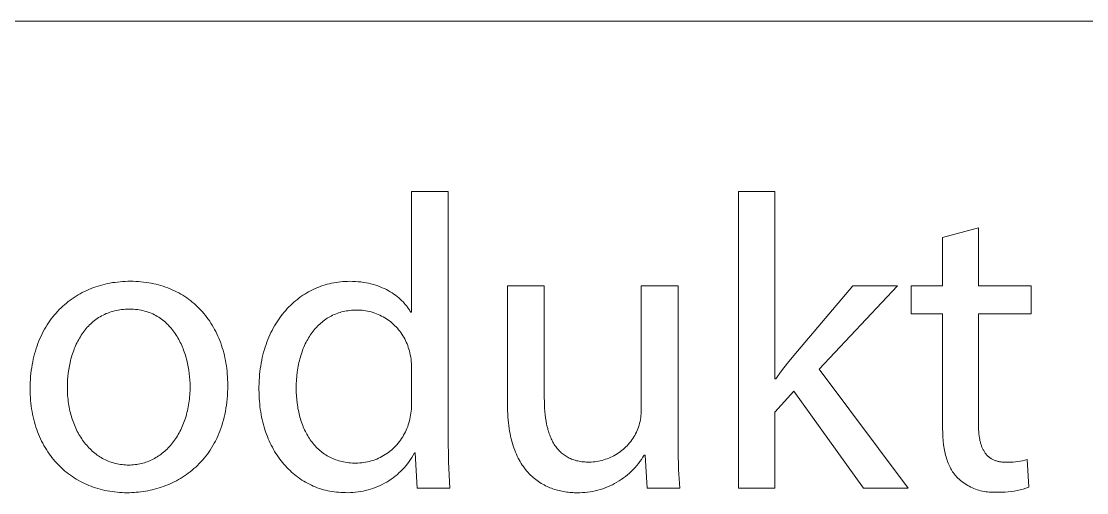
# Model space of a CAD drawing. Header units: millimetres. Extents: x -2163 to 4354, y -841 to 3711.
# Drawn here: x 2330.6 to 2497, y -732.8 to -659.2 of the extents above; entities that cross this region are included whole.
import ezdxf

# ---------------------------------------------------------------- set-up
doc = ezdxf.new("R2010")
doc.units = ezdxf.units.MM
doc.header["$MEASUREMENT"] = 0
doc.layers.add('Domyślny', color=7, linetype='Continuous', true_color=0x000000)

msp = doc.modelspace()

# ---------------------------------------------------------------- linework, layer by layer
at = {"layer": 'Domyślny', "color": 18, "lineweight": 15, "true_color": 0x000000}
for p, q in [((1891.21, -659.19), (4347.68, -659.19)), ((2391.58, -704.65), (2391.58, -685.79)), ((2391.58, -685.79), (2397.31, -685.79)), ((2397.31, -685.79), (2397.31, -723.94)), ((2442.62, -732.1), (2442.62, -685.78)), ((2442.62, -685.78), (2448.31, -685.78)), ((2448.31, -685.78), (2448.31, -715.03)), ((2474.48, -692.96), (2480.08, -691.46)), ((2480.08, -691.46), (2480.08, -700.53)), ((2474.48, -700.53), (2474.48, -692.96)), ((2343.36, -700.35), (2343.73, -700.25)), ((2343.73, -700.25), (2344.11, -700.17)), ((2344.11, -700.17), (2344.49, -700.09)), ((2344.49, -700.09), (2344.88, -700.02)), ((2344.88, -700.02), (2345.27, -699.97)), ((2345.27, -699.97), (2345.66, -699.92)), ((2345.66, -699.92), (2346.06, -699.88)), ((2346.06, -699.88), (2346.45, -699.85)), ((2346.45, -699.85), (2346.86, -699.82)), ((2346.86, -699.82), (2347.26, -699.81)), ((2347.26, -699.81), (2347.67, -699.8)), ((2347.67, -699.8), (2348.09, -699.81)), ((2348.09, -699.81), (2348.51, -699.82)), ((2348.51, -699.82), (2348.92, -699.85)), ((2348.92, -699.85), (2349.33, -699.88)), ((2349.33, -699.88), (2349.74, -699.92)), ((2349.74, -699.92), (2350.14, -699.98)), ((2350.14, -699.98), (2350.54, -700.04)), ((2350.54, -700.04), (2350.93, -700.11)), ((2350.93, -700.11), (2351.31, -700.19)), ((2351.31, -700.19), (2351.69, -700.27)), ((2351.69, -700.27), (2352.07, -700.37)), ((2378.07, -700.37), (2378.41, -700.28)), ((2378.41, -700.28), (2378.75, -700.19)), ((2378.75, -700.19), (2379.09, -700.11)), ((2379.09, -700.11), (2379.44, -700.04)), ((2379.44, -700.04), (2379.79, -699.98)), ((2379.79, -699.98), (2380.14, -699.93)), ((2380.14, -699.93), (2380.49, -699.89)), ((2380.49, -699.89), (2380.84, -699.85)), ((2380.84, -699.85), (2381.2, -699.83)), ((2381.2, -699.83), (2381.56, -699.82)), ((2381.56, -699.82), (2381.92, -699.81)), ((2381.92, -699.81), (2382.37, -699.82)), ((2382.37, -699.82), (2382.81, -699.84)), ((2382.81, -699.84), (2383.24, -699.87)), ((2383.24, -699.87), (2383.66, -699.91)), ((2383.66, -699.91), (2384.07, -699.97)), ((2384.07, -699.97), (2384.47, -700.04)), ((2384.47, -700.04), (2384.86, -700.12)), ((2384.86, -700.12), (2385.24, -700.21)), ((2385.24, -700.21), (2385.61, -700.31)), ((2385.61, -700.31), (2385.98, -700.42)), ((2339.2, -702.12), (2339.52, -701.93)), ((2339.52, -701.93), (2339.84, -701.74)), ((2339.84, -701.74), (2340.17, -701.57)), ((2340.17, -701.57), (2340.51, -701.4)), ((2340.51, -701.4), (2340.85, -701.24)), ((2340.85, -701.24), (2341.19, -701.08)), ((2341.19, -701.08), (2341.54, -700.94)), ((2341.54, -700.94), (2341.9, -700.8)), ((2341.9, -700.8), (2342.26, -700.68)), ((2342.26, -700.68), (2342.62, -700.56)), ((2342.62, -700.56), (2342.99, -700.45)), ((2342.99, -700.45), (2343.36, -700.35)), ((2352.07, -700.37), (2352.44, -700.48)), ((2352.44, -700.48), (2352.81, -700.59)), ((2352.81, -700.59), (2353.17, -700.71)), ((2353.17, -700.71), (2353.52, -700.85)), ((2353.52, -700.85), (2353.87, -700.99)), ((2353.87, -700.99), (2354.22, -701.13)), ((2354.22, -701.13), (2354.56, -701.29)), ((2354.56, -701.29), (2354.89, -701.46)), ((2354.89, -701.46), (2355.22, -701.63)), ((2355.22, -701.63), (2355.54, -701.81)), ((2355.54, -701.81), (2355.85, -702)), ((2355.85, -702), (2356.16, -702.2)), ((2374.6, -702), (2374.9, -701.81)), ((2374.9, -701.81), (2375.2, -701.63)), ((2375.2, -701.63), (2375.5, -701.46)), ((2375.5, -701.46), (2375.81, -701.29)), ((2375.81, -701.29), (2376.12, -701.13)), ((2376.12, -701.13), (2376.44, -700.99)), ((2376.44, -700.99), (2376.76, -700.85)), ((2376.76, -700.85), (2377.08, -700.71)), ((2377.08, -700.71), (2377.41, -700.59)), ((2377.41, -700.59), (2377.74, -700.48)), ((2377.74, -700.48), (2378.07, -700.37)), ((2385.98, -700.42), (2386.33, -700.54)), ((2386.33, -700.54), (2386.68, -700.67)), ((2386.68, -700.67), (2387.01, -700.81)), ((2387.01, -700.81), (2387.34, -700.95)), ((2387.34, -700.95), (2387.65, -701.11)), ((2387.65, -701.11), (2387.95, -701.27)), ((2387.95, -701.27), (2388.25, -701.44)), ((2388.25, -701.44), (2388.54, -701.62)), ((2388.54, -701.62), (2388.81, -701.8)), ((2388.81, -701.8), (2389.08, -701.99)), ((2389.08, -701.99), (2389.33, -702.19)), ((2406.55, -719.01), (2406.55, -700.52)), ((2406.55, -700.52), (2412.3, -700.52)), ((2412.3, -700.52), (2412.3, -718.01)), ((2427.43, -719.9), (2427.43, -700.52)), ((2427.43, -700.52), (2433.18, -700.52)), ((2433.18, -700.52), (2433.18, -723.5)), ((2451.26, -711.42), (2460.5, -700.53)), ((2467.43, -700.53), (2455.23, -713.51)), ((2460.5, -700.53), (2467.43, -700.53)), ((2469.57, -704.9), (2469.57, -700.53)), ((2469.57, -700.53), (2474.48, -700.53)), ((2480.08, -700.53), (2488.3, -700.53)), ((2488.3, -700.53), (2488.3, -704.9)), ((2337.12, -703.71), (2337.4, -703.46)), ((2337.4, -703.46), (2337.68, -703.22)), ((2337.68, -703.22), (2337.97, -702.98)), ((2337.97, -702.98), (2338.27, -702.76)), ((2338.27, -702.76), (2338.58, -702.54)), ((2338.58, -702.54), (2338.89, -702.33)), ((2338.89, -702.33), (2339.2, -702.12)), ((2356.16, -702.2), (2356.47, -702.4)), ((2356.47, -702.4), (2356.77, -702.61)), ((2356.77, -702.61), (2357.06, -702.83)), ((2357.06, -702.83), (2357.34, -703.06)), ((2357.34, -703.06), (2357.62, -703.3)), ((2357.62, -703.3), (2357.9, -703.54)), ((2357.9, -703.54), (2358.16, -703.79)), ((2372.41, -703.82), (2372.67, -703.57)), ((2372.67, -703.57), (2372.93, -703.32)), ((2372.93, -703.32), (2373.2, -703.08)), ((2373.2, -703.08), (2373.47, -702.85)), ((2373.47, -702.85), (2373.75, -702.63)), ((2373.75, -702.63), (2374.03, -702.41)), ((2374.03, -702.41), (2374.31, -702.2)), ((2374.31, -702.2), (2374.6, -702)), ((2389.33, -702.19), (2389.57, -702.39)), ((2389.57, -702.39), (2389.81, -702.6)), ((2389.81, -702.6), (2390.03, -702.81)), ((2390.03, -702.81), (2390.25, -703.03)), ((2390.25, -703.03), (2390.45, -703.25)), ((2390.45, -703.25), (2390.55, -703.36)), ((2390.55, -703.36), (2390.64, -703.48)), ((2390.64, -703.48), (2390.74, -703.59)), ((2390.74, -703.59), (2390.83, -703.71)), ((2335.57, -705.37), (2335.81, -705.07)), ((2335.81, -705.07), (2336.06, -704.79)), ((2336.06, -704.79), (2336.31, -704.5)), ((2336.31, -704.5), (2336.57, -704.23)), ((2336.57, -704.23), (2336.84, -703.97)), ((2336.84, -703.97), (2337.12, -703.71)), ((2343.17, -705.21), (2342.94, -705.35)), ((2343.4, -705.09), (2343.17, -705.21)), ((2343.64, -704.97), (2343.4, -705.09)), ((2343.88, -704.86), (2343.64, -704.97)), ((2344.13, -704.76), (2343.88, -704.86)), ((2344.38, -704.67), (2344.13, -704.76)), ((2344.64, -704.58), (2344.38, -704.67)), ((2344.91, -704.5), (2344.64, -704.58)), ((2345.18, -704.42), (2344.91, -704.5)), ((2345.45, -704.36), (2345.18, -704.42)), ((2345.74, -704.3), (2345.45, -704.36)), ((2346.02, -704.26), (2345.74, -704.3)), ((2346.31, -704.22), (2346.02, -704.26)), ((2346.61, -704.19), (2346.31, -704.22)), ((2346.92, -704.16), (2346.61, -704.19)), ((2347.22, -704.15), (2346.92, -704.16)), ((2347.54, -704.14), (2347.22, -704.15)), ((2347.85, -704.15), (2347.54, -704.14)), ((2348.16, -704.16), (2347.85, -704.15)), ((2348.47, -704.19), (2348.16, -704.16)), ((2348.76, -704.22), (2348.47, -704.19)), ((2349.06, -704.26), (2348.76, -704.22)), ((2349.34, -704.32), (2349.06, -704.26)), ((2349.62, -704.38), (2349.34, -704.32)), ((2349.9, -704.45), (2349.62, -704.38)), ((2350.16, -704.52), (2349.9, -704.45)), ((2350.43, -704.61), (2350.16, -704.52)), ((2350.68, -704.7), (2350.43, -704.61)), ((2350.93, -704.8), (2350.68, -704.7)), ((2351.18, -704.91), (2350.93, -704.8)), ((2351.42, -705.03), (2351.18, -704.91)), ((2351.65, -705.15), (2351.42, -705.03)), ((2351.88, -705.29), (2351.65, -705.15)), ((2352.11, -705.42), (2351.88, -705.29)), ((2358.16, -703.79), (2358.42, -704.05)), ((2358.42, -704.05), (2358.68, -704.31)), ((2358.68, -704.31), (2358.92, -704.58)), ((2358.92, -704.58), (2359.16, -704.86)), ((2359.16, -704.86), (2359.4, -705.14)), ((2359.4, -705.14), (2359.62, -705.44)), ((2370.99, -705.51), (2371.22, -705.21)), ((2371.22, -705.21), (2371.44, -704.92)), ((2371.44, -704.92), (2371.68, -704.63)), ((2371.68, -704.63), (2371.92, -704.35)), ((2371.92, -704.35), (2372.16, -704.08)), ((2372.16, -704.08), (2372.41, -703.82)), ((2379.03, -705.23), (2378.82, -705.34)), ((2379.25, -705.12), (2379.03, -705.23)), ((2379.48, -705.02), (2379.25, -705.12)), ((2379.7, -704.92), (2379.48, -705.02)), ((2379.94, -704.83), (2379.7, -704.92)), ((2380.17, -704.75), (2379.94, -704.83)), ((2380.41, -704.67), (2380.17, -704.75)), ((2380.65, -704.6), (2380.41, -704.67)), ((2380.9, -704.54), (2380.65, -704.6)), ((2381.15, -704.49), (2380.9, -704.54)), ((2381.41, -704.44), (2381.15, -704.49)), ((2381.66, -704.4), (2381.41, -704.44)), ((2381.93, -704.36), (2381.66, -704.4)), ((2382.19, -704.34), (2381.93, -704.36)), ((2382.46, -704.32), (2382.19, -704.34)), ((2382.73, -704.31), (2382.46, -704.32)), ((2383.01, -704.3), (2382.73, -704.31)), ((2383.3, -704.31), (2383.01, -704.3)), ((2383.58, -704.32), (2383.3, -704.31)), ((2383.87, -704.34), (2383.58, -704.32)), ((2384.15, -704.38), (2383.87, -704.34)), ((2384.44, -704.42), (2384.15, -704.38)), ((2384.72, -704.47), (2384.44, -704.42)), ((2385, -704.53), (2384.72, -704.47)), ((2385.28, -704.6), (2385, -704.53)), ((2385.56, -704.68), (2385.28, -704.6)), ((2385.83, -704.77), (2385.56, -704.68)), ((2386.1, -704.87), (2385.83, -704.77)), ((2386.37, -704.98), (2386.1, -704.87)), ((2386.63, -705.1), (2386.37, -704.98)), ((2386.89, -705.23), (2386.63, -705.1)), ((2387.14, -705.36), (2386.89, -705.23)), ((2390.83, -703.71), (2390.91, -703.82)), ((2390.91, -703.82), (2391, -703.94)), ((2391, -703.94), (2391.08, -704.06)), ((2391.08, -704.06), (2391.16, -704.17)), ((2391.16, -704.17), (2391.24, -704.29)), ((2391.24, -704.29), (2391.31, -704.41)), ((2391.31, -704.41), (2391.38, -704.53)), ((2391.38, -704.53), (2391.45, -704.65)), ((2391.45, -704.65), (2391.58, -704.65)), ((2474.48, -704.9), (2469.57, -704.9)), ((2474.48, -722.13), (2474.48, -704.9)), ((2488.3, -704.9), (2480.08, -704.9)), ((2480.08, -704.9), (2480.08, -721.93)), ((2334.27, -707.31), (2334.47, -706.97)), ((2334.47, -706.97), (2334.67, -706.63)), ((2334.67, -706.63), (2334.89, -706.31)), ((2334.89, -706.31), (2335.11, -705.99)), ((2335.11, -705.99), (2335.33, -705.68)), ((2335.33, -705.68), (2335.57, -705.37)), ((2341.13, -706.8), (2340.95, -706.99)), ((2341.31, -706.62), (2341.13, -706.8)), ((2341.49, -706.44), (2341.31, -706.62)), ((2341.69, -706.26), (2341.49, -706.44)), ((2341.88, -706.1), (2341.69, -706.26)), ((2342.08, -705.93), (2341.88, -706.1)), ((2342.29, -705.78), (2342.08, -705.93)), ((2342.5, -705.63), (2342.29, -705.78)), ((2342.72, -705.48), (2342.5, -705.63)), ((2342.94, -705.35), (2342.72, -705.48)), ((2352.32, -705.57), (2352.11, -705.42)), ((2352.54, -705.72), (2352.32, -705.57)), ((2352.74, -705.88), (2352.54, -705.72)), ((2352.94, -706.04), (2352.74, -705.88)), ((2353.14, -706.21), (2352.94, -706.04)), ((2353.33, -706.39), (2353.14, -706.21)), ((2353.52, -706.57), (2353.33, -706.39)), ((2353.7, -706.75), (2353.52, -706.57)), ((2353.87, -706.95), (2353.7, -706.75)), ((2354.04, -707.14), (2353.87, -706.95)), ((2359.62, -705.44), (2359.84, -705.74)), ((2359.84, -705.74), (2360.06, -706.04)), ((2360.06, -706.04), (2360.26, -706.35)), ((2360.26, -706.35), (2360.46, -706.67)), ((2360.46, -706.67), (2360.65, -707)), ((2369.98, -707.13), (2370.17, -706.79)), ((2370.17, -706.79), (2370.37, -706.46)), ((2370.37, -706.46), (2370.57, -706.14)), ((2370.57, -706.14), (2370.78, -705.82)), ((2370.78, -705.82), (2370.99, -705.51)), ((2376.88, -706.83), (2376.71, -707.02)), ((2377.05, -706.66), (2376.88, -706.83)), ((2377.23, -706.49), (2377.05, -706.66)), ((2377.42, -706.33), (2377.23, -706.49)), ((2377.61, -706.17), (2377.42, -706.33)), ((2377.8, -706.02), (2377.61, -706.17)), ((2377.99, -705.87), (2377.8, -706.02)), ((2378.19, -705.73), (2377.99, -705.87)), ((2378.4, -705.59), (2378.19, -705.73)), ((2378.61, -705.47), (2378.4, -705.59)), ((2378.82, -705.34), (2378.61, -705.47)), ((2387.39, -705.5), (2387.14, -705.36)), ((2387.64, -705.66), (2387.39, -705.5)), ((2387.87, -705.82), (2387.64, -705.66)), ((2388.11, -705.99), (2387.87, -705.82)), ((2388.33, -706.16), (2388.11, -705.99)), ((2388.56, -706.35), (2388.33, -706.16)), ((2388.77, -706.54), (2388.56, -706.35)), ((2388.98, -706.74), (2388.77, -706.54)), ((2389.18, -706.94), (2388.98, -706.74)), ((2389.37, -707.15), (2389.18, -706.94)), ((2333.55, -708.75), (2333.72, -708.38)), ((2333.72, -708.38), (2333.9, -708.01)), ((2333.9, -708.01), (2334.08, -707.66)), ((2334.08, -707.66), (2334.27, -707.31)), ((2339.86, -708.46), (2339.73, -708.69)), ((2340, -708.24), (2339.86, -708.46)), ((2340.15, -708.02), (2340, -708.24)), ((2340.3, -707.8), (2340.15, -708.02)), ((2340.46, -707.59), (2340.3, -707.8)), ((2340.62, -707.39), (2340.46, -707.59)), ((2340.78, -707.19), (2340.62, -707.39)), ((2340.95, -706.99), (2340.78, -707.19)), ((2354.21, -707.35), (2354.04, -707.14)), ((2354.37, -707.55), (2354.21, -707.35)), ((2354.52, -707.76), (2354.37, -707.55)), ((2354.67, -707.98), (2354.52, -707.76)), ((2354.82, -708.2), (2354.67, -707.98)), ((2354.96, -708.42), (2354.82, -708.2)), ((2355.09, -708.65), (2354.96, -708.42)), ((2355.22, -708.88), (2355.09, -708.65)), ((2360.65, -707), (2360.83, -707.33)), ((2360.83, -707.33), (2361.01, -707.67)), ((2361.01, -707.67), (2361.18, -708.01)), ((2361.18, -708.01), (2361.34, -708.36)), ((2361.34, -708.36), (2361.49, -708.71)), ((2369.14, -708.92), (2369.29, -708.55)), ((2369.29, -708.55), (2369.45, -708.18)), ((2369.45, -708.18), (2369.62, -707.82)), ((2369.62, -707.82), (2369.8, -707.47)), ((2369.8, -707.47), (2369.98, -707.13)), ((2375.49, -708.65), (2375.36, -708.88)), ((2375.63, -708.43), (2375.49, -708.65)), ((2375.77, -708.21), (2375.63, -708.43)), ((2375.92, -708), (2375.77, -708.21)), ((2376.07, -707.79), (2375.92, -708)), ((2376.22, -707.59), (2376.07, -707.79)), ((2376.38, -707.39), (2376.22, -707.59)), ((2376.54, -707.2), (2376.38, -707.39)), ((2376.71, -707.02), (2376.54, -707.2)), ((2389.56, -707.37), (2389.37, -707.15)), ((2389.74, -707.6), (2389.56, -707.37)), ((2389.91, -707.83), (2389.74, -707.6)), ((2390.07, -708.07), (2389.91, -707.83)), ((2390.23, -708.31), (2390.07, -708.07)), ((2390.38, -708.56), (2390.23, -708.31)), ((2390.51, -708.81), (2390.38, -708.56)), ((2332.84, -710.71), (2332.96, -710.3)), ((2332.96, -710.3), (2333.1, -709.9)), ((2333.1, -709.9), (2333.24, -709.51)), ((2333.24, -709.51), (2333.39, -709.12)), ((2333.39, -709.12), (2333.55, -708.75)), ((2339.02, -710.13), (2338.91, -710.38)), ((2339.12, -709.88), (2339.02, -710.13)), ((2339.23, -709.63), (2339.12, -709.88)), ((2339.35, -709.39), (2339.23, -709.63)), ((2339.47, -709.15), (2339.35, -709.39)), ((2339.6, -708.92), (2339.47, -709.15)), ((2339.73, -708.69), (2339.6, -708.92)), ((2355.35, -709.11), (2355.22, -708.88)), ((2355.47, -709.35), (2355.35, -709.11)), ((2355.58, -709.59), (2355.47, -709.35)), ((2355.69, -709.83), (2355.58, -709.59)), ((2355.8, -710.08), (2355.69, -709.83)), ((2355.9, -710.32), (2355.8, -710.08)), ((2361.49, -708.71), (2361.64, -709.08)), ((2361.64, -709.08), (2361.78, -709.44)), ((2361.78, -709.44), (2361.91, -709.82)), ((2361.91, -709.82), (2362.03, -710.2)), ((2362.03, -710.2), (2362.15, -710.58)), ((2368.6, -710.48), (2368.72, -710.08)), ((2368.72, -710.08), (2368.85, -709.69)), ((2368.85, -709.69), (2368.99, -709.3)), ((2368.99, -709.3), (2369.14, -708.92)), ((2374.77, -710.08), (2374.66, -710.33)), ((2374.88, -709.83), (2374.77, -710.08)), ((2374.99, -709.58), (2374.88, -709.83)), ((2375.11, -709.34), (2374.99, -709.58)), ((2375.23, -709.11), (2375.11, -709.34)), ((2375.36, -708.88), (2375.23, -709.11)), ((2390.64, -709.06), (2390.51, -708.81)), ((2390.76, -709.33), (2390.64, -709.06)), ((2390.88, -709.59), (2390.76, -709.33)), ((2390.98, -709.86), (2390.88, -709.59)), ((2391.07, -710.13), (2390.98, -709.86)), ((2391.16, -710.41), (2391.07, -710.13)), ((2332.42, -712.4), (2332.51, -711.96)), ((2332.51, -711.96), (2332.61, -711.54)), ((2332.61, -711.54), (2332.72, -711.12)), ((2332.72, -711.12), (2332.84, -710.71)), ((2338.4, -711.94), (2338.33, -712.21)), ((2338.48, -711.68), (2338.4, -711.94)), ((2338.55, -711.41), (2338.48, -711.68)), ((2338.64, -711.15), (2338.55, -711.41)), ((2338.73, -710.89), (2338.64, -711.15)), ((2338.82, -710.63), (2338.73, -710.89)), ((2338.91, -710.38), (2338.82, -710.63)), ((2355.99, -710.57), (2355.9, -710.32)), ((2356.09, -710.83), (2355.99, -710.57)), ((2356.17, -711.08), (2356.09, -710.83)), ((2356.26, -711.33), (2356.17, -711.08)), ((2356.33, -711.59), (2356.26, -711.33)), ((2356.48, -712.11), (2356.33, -711.59)), ((2362.15, -710.58), (2362.25, -710.97)), ((2362.25, -710.97), (2362.35, -711.37)), ((2362.35, -711.37), (2362.44, -711.77)), ((2362.44, -711.77), (2362.53, -712.18)), ((2368.18, -712.15), (2368.27, -711.72)), ((2368.27, -711.72), (2368.37, -711.3)), ((2368.37, -711.3), (2368.48, -710.89)), ((2368.48, -710.89), (2368.6, -710.48)), ((2374.13, -711.94), (2374.06, -712.22)), ((2374.21, -711.66), (2374.13, -711.94)), ((2374.29, -711.39), (2374.21, -711.66)), ((2374.38, -711.12), (2374.29, -711.39)), ((2374.47, -710.85), (2374.38, -711.12)), ((2374.56, -710.59), (2374.47, -710.85)), ((2374.66, -710.33), (2374.56, -710.59)), ((2391.23, -710.68), (2391.16, -710.41)), ((2391.3, -710.96), (2391.23, -710.68)), ((2391.37, -711.3), (2391.3, -710.96)), ((2391.44, -711.65), (2391.37, -711.3)), ((2391.49, -711.99), (2391.44, -711.65)), ((2450.29, -712.6), (2451.26, -711.42)), ((2332.2, -713.74), (2332.27, -713.29)), ((2332.27, -713.29), (2332.34, -712.84)), ((2332.34, -712.84), (2332.42, -712.4)), ((2338.06, -713.58), (2337.98, -714.14)), ((2338.15, -713.03), (2338.06, -713.58)), ((2338.27, -712.48), (2338.15, -713.03)), ((2338.33, -712.21), (2338.27, -712.48)), ((2356.6, -712.63), (2356.48, -712.11)), ((2356.71, -713.15), (2356.6, -712.63)), ((2356.8, -713.68), (2356.71, -713.15)), ((2362.53, -712.18), (2362.6, -712.59)), ((2362.6, -712.59), (2362.66, -713)), ((2362.66, -713), (2362.72, -713.43)), ((2362.72, -713.43), (2362.77, -713.85)), ((2367.9, -713.92), (2367.96, -713.47)), ((2367.96, -713.47), (2368.03, -713.02)), ((2368.03, -713.02), (2368.1, -712.58)), ((2368.1, -712.58), (2368.18, -712.15)), ((2373.82, -713.39), (2373.77, -713.69)), ((2373.87, -713.09), (2373.82, -713.39)), ((2373.93, -712.8), (2373.87, -713.09)), ((2373.99, -712.51), (2373.93, -712.8)), ((2374.06, -712.22), (2373.99, -712.51)), ((2391.53, -712.33), (2391.49, -711.99)), ((2391.56, -712.68), (2391.53, -712.33)), ((2391.57, -713.03), (2391.56, -712.68)), ((2391.58, -713.37), (2391.57, -713.03)), ((2391.58, -718.86), (2391.58, -713.37)), ((2449.34, -713.8), (2450.29, -712.6)), ((2455.23, -713.51), (2469.12, -732.1)), ((2332.04, -715.62), (2332.07, -715.14)), ((2332.07, -715.14), (2332.1, -714.67)), ((2332.1, -714.67), (2332.15, -714.2)), ((2332.15, -714.2), (2332.2, -713.74)), ((2337.87, -715.26), (2337.85, -715.82)), ((2337.92, -714.7), (2337.87, -715.26)), ((2337.98, -714.14), (2337.92, -714.7)), ((2356.87, -714.2), (2356.8, -713.68)), ((2356.93, -714.72), (2356.87, -714.2)), ((2356.97, -715.24), (2356.93, -714.72)), ((2356.99, -715.75), (2356.97, -715.24)), ((2362.77, -713.85), (2362.81, -714.28)), ((2362.81, -714.28), (2362.84, -714.72)), ((2362.84, -714.72), (2362.86, -715.16)), ((2362.86, -715.16), (2362.88, -715.61)), ((2367.79, -715.31), (2367.82, -714.84)), ((2367.82, -714.84), (2367.85, -714.38)), ((2367.85, -714.38), (2367.9, -713.92)), ((2373.61, -715.23), (2373.58, -715.87)), ((2373.66, -714.6), (2373.61, -715.23)), ((2373.73, -713.99), (2373.66, -714.6)), ((2373.77, -713.69), (2373.73, -713.99)), ((2448.31, -715.03), (2448.44, -715.03)), ((2448.44, -715.03), (2449.34, -713.8)), ((2332.02, -716.6), (2332.03, -716.11)), ((2332.03, -717.06), (2332.02, -716.6)), ((2332.03, -716.11), (2332.04, -715.62)), ((2337.85, -715.82), (2337.84, -716.38)), ((2337.84, -716.38), (2337.84, -716.71)), ((2337.84, -716.71), (2337.85, -717.03)), ((2356.97, -717.24), (2356.99, -716.91)), ((2357, -716.25), (2356.99, -715.75)), ((2356.99, -716.91), (2357, -716.59)), ((2357, -716.59), (2357, -716.25)), ((2362.87, -716.6), (2362.86, -717.13)), ((2362.88, -716.06), (2362.87, -716.6)), ((2362.88, -715.61), (2362.88, -716.06)), ((2367.75, -716.27), (2367.77, -715.79)), ((2367.75, -716.76), (2367.75, -716.27)), ((2367.76, -717.21), (2367.75, -716.76)), ((2367.77, -715.79), (2367.79, -715.31)), ((2373.58, -715.87), (2373.57, -716.52)), ((2373.57, -716.52), (2373.58, -717.11)), ((2332.04, -717.52), (2332.03, -717.06)), ((2332.07, -717.98), (2332.04, -717.52)), ((2332.1, -718.42), (2332.07, -717.98)), ((2332.14, -718.87), (2332.1, -718.42)), ((2337.85, -717.03), (2337.86, -717.34)), ((2337.86, -717.34), (2337.88, -717.66)), ((2337.88, -717.66), (2337.91, -717.97)), ((2337.91, -717.97), (2337.94, -718.28)), ((2337.94, -718.28), (2337.98, -718.58)), ((2337.98, -718.58), (2338.02, -718.89)), ((2356.81, -718.82), (2356.86, -718.51)), ((2356.86, -718.51), (2356.89, -718.2)), ((2356.89, -718.2), (2356.93, -717.88)), ((2356.93, -717.88), (2356.95, -717.56)), ((2356.95, -717.56), (2356.97, -717.24)), ((2362.79, -718.17), (2362.74, -718.67)), ((2362.83, -717.66), (2362.79, -718.17)), ((2362.86, -717.13), (2362.83, -717.66)), ((2367.77, -717.65), (2367.76, -717.21)), ((2367.79, -718.09), (2367.77, -717.65)), ((2367.82, -718.52), (2367.79, -718.09)), ((2367.86, -718.95), (2367.82, -718.52)), ((2373.58, -717.11), (2373.6, -717.7)), ((2373.6, -717.7), (2373.65, -718.28)), ((2373.65, -718.28), (2373.71, -718.85)), ((2412.3, -718.01), (2412.31, -718.57)), ((2412.31, -718.57), (2412.32, -719.11)), ((2451.26, -716.98), (2448.31, -720.24)), ((2462.15, -732.1), (2451.26, -716.98)), ((2332.19, -719.3), (2332.14, -718.87)), ((2332.25, -719.73), (2332.19, -719.3)), ((2332.32, -720.16), (2332.25, -719.73)), ((2332.4, -720.58), (2332.32, -720.16)), ((2338.02, -718.89), (2338.07, -719.19)), ((2338.07, -719.19), (2338.12, -719.48)), ((2338.12, -719.48), (2338.18, -719.78)), ((2338.18, -719.78), (2338.24, -720.07)), ((2338.24, -720.07), (2338.31, -720.35)), ((2356.51, -720.32), (2356.58, -720.03)), ((2356.58, -720.03), (2356.65, -719.73)), ((2356.65, -719.73), (2356.71, -719.43)), ((2356.71, -719.43), (2356.76, -719.13)), ((2356.76, -719.13), (2356.81, -718.82)), ((2362.52, -720.13), (2362.42, -720.6)), ((2362.6, -719.65), (2362.52, -720.13)), ((2362.67, -719.17), (2362.6, -719.65)), ((2362.74, -718.67), (2362.67, -719.17)), ((2367.9, -719.38), (2367.86, -718.95)), ((2367.96, -719.8), (2367.9, -719.38)), ((2368.02, -720.21), (2367.96, -719.8)), ((2368.09, -720.62), (2368.02, -720.21)), ((2373.71, -718.85), (2373.8, -719.42)), ((2373.8, -719.42), (2373.84, -719.69)), ((2373.84, -719.69), (2373.9, -719.97)), ((2373.9, -719.97), (2373.95, -720.24)), ((2373.95, -720.24), (2374.02, -720.51)), ((2391.48, -720.42), (2391.52, -720.11)), ((2391.52, -720.11), (2391.55, -719.8)), ((2391.55, -719.8), (2391.57, -719.49)), ((2391.57, -719.49), (2391.58, -719.18)), ((2391.58, -719.18), (2391.58, -718.86)), ((2406.57, -720.02), (2406.55, -719.01)), ((2406.59, -720.51), (2406.57, -720.02)), ((2412.32, -719.11), (2412.35, -719.64)), ((2412.35, -719.64), (2412.39, -720.16)), ((2412.39, -720.16), (2412.44, -720.67)), ((2427.41, -720.5), (2427.42, -720.2)), ((2427.42, -720.2), (2427.43, -719.9)), ((2448.31, -720.24), (2448.31, -732.1)), ((2332.49, -720.99), (2332.4, -720.58)), ((2332.58, -721.4), (2332.49, -720.99)), ((2332.69, -721.8), (2332.58, -721.4)), ((2332.8, -722.19), (2332.69, -721.8)), ((2338.31, -720.35), (2338.38, -720.63)), ((2338.38, -720.63), (2338.46, -720.91)), ((2338.46, -720.91), (2338.55, -721.19)), ((2338.55, -721.19), (2338.64, -721.46)), ((2338.64, -721.46), (2338.73, -721.73)), ((2338.73, -721.73), (2338.83, -721.99)), ((2355.98, -721.99), (2356.08, -721.72)), ((2356.08, -721.72), (2356.18, -721.45)), ((2356.18, -721.45), (2356.27, -721.17)), ((2356.27, -721.17), (2356.36, -720.89)), ((2356.36, -720.89), (2356.44, -720.61)), ((2356.44, -720.61), (2356.51, -720.32)), ((2362.08, -721.94), (2361.95, -722.37)), ((2362.21, -721.5), (2362.08, -721.94)), ((2362.32, -721.05), (2362.21, -721.5)), ((2362.42, -720.6), (2362.32, -721.05)), ((2368.17, -721.02), (2368.09, -720.62)), ((2368.25, -721.42), (2368.17, -721.02)), ((2368.35, -721.81), (2368.25, -721.42)), ((2368.45, -722.2), (2368.35, -721.81)), ((2374.02, -720.51), (2374.08, -720.78)), ((2374.08, -720.78), (2374.15, -721.04)), ((2374.15, -721.04), (2374.23, -721.3)), ((2374.23, -721.3), (2374.31, -721.56)), ((2374.31, -721.56), (2374.39, -721.81)), ((2374.39, -721.81), (2374.48, -722.06)), ((2391.07, -722.21), (2391.15, -721.92)), ((2391.15, -721.92), (2391.23, -721.63)), ((2391.23, -721.63), (2391.3, -721.34)), ((2391.3, -721.34), (2391.37, -721.03)), ((2391.37, -721.03), (2391.43, -720.73)), ((2391.43, -720.73), (2391.48, -720.42)), ((2406.62, -720.99), (2406.59, -720.51)), ((2406.66, -721.46), (2406.62, -720.99)), ((2406.7, -721.91), (2406.66, -721.46)), ((2406.76, -722.35), (2406.7, -721.91)), ((2412.44, -720.67), (2412.5, -721.16)), ((2412.5, -721.16), (2412.58, -721.64)), ((2412.58, -721.64), (2412.67, -722.11)), ((2427.18, -721.99), (2427.25, -721.69)), ((2427.25, -721.69), (2427.3, -721.4)), ((2427.3, -721.4), (2427.35, -721.1)), ((2427.35, -721.1), (2427.38, -720.8)), ((2427.38, -720.8), (2427.41, -720.5)), ((2480.08, -721.93), (2480.08, -722.29)), ((2332.92, -722.58), (2332.8, -722.19)), ((2333.05, -722.96), (2332.92, -722.58)), ((2333.18, -723.34), (2333.05, -722.96)), ((2333.33, -723.71), (2333.18, -723.34)), ((2338.83, -721.99), (2338.93, -722.25)), ((2338.93, -722.25), (2339.04, -722.51)), ((2339.04, -722.51), (2339.15, -722.76)), ((2339.15, -722.76), (2339.27, -723.01)), ((2339.27, -723.01), (2339.39, -723.25)), ((2339.39, -723.25), (2339.52, -723.49)), ((2339.52, -723.49), (2339.65, -723.73)), ((2355.14, -723.74), (2355.28, -723.5)), ((2355.28, -723.5), (2355.41, -723.26)), ((2355.41, -723.26), (2355.53, -723.01)), ((2355.53, -723.01), (2355.65, -722.76)), ((2355.65, -722.76), (2355.77, -722.51)), ((2355.77, -722.51), (2355.88, -722.25)), ((2355.88, -722.25), (2355.98, -721.99)), ((2361.5, -723.6), (2361.33, -724)), ((2361.66, -723.2), (2361.5, -723.6)), ((2361.81, -722.79), (2361.66, -723.2)), ((2361.95, -722.37), (2361.81, -722.79)), ((2368.55, -722.58), (2368.45, -722.2)), ((2368.67, -722.95), (2368.55, -722.58)), ((2368.79, -723.32), (2368.67, -722.95)), ((2368.92, -723.69), (2368.79, -723.32)), ((2374.48, -722.06), (2374.58, -722.31)), ((2374.58, -722.31), (2374.67, -722.55)), ((2374.67, -722.55), (2374.78, -722.79)), ((2374.78, -722.79), (2374.88, -723.02)), ((2374.88, -723.02), (2375, -723.26)), ((2375, -723.26), (2375.11, -723.48)), ((2375.11, -723.48), (2375.23, -723.71)), ((2390.34, -723.86), (2390.49, -723.6)), ((2390.49, -723.6), (2390.62, -723.33)), ((2390.62, -723.33), (2390.75, -723.05)), ((2390.75, -723.05), (2390.86, -722.78)), ((2390.86, -722.78), (2390.97, -722.5)), ((2390.97, -722.5), (2391.07, -722.21)), ((2406.82, -722.78), (2406.76, -722.35)), ((2406.89, -723.2), (2406.82, -722.78)), ((2406.96, -723.61), (2406.89, -723.2)), ((2407.04, -724.01), (2406.96, -723.61)), ((2412.67, -722.11), (2412.77, -722.56)), ((2412.77, -722.56), (2412.83, -722.78)), ((2412.83, -722.78), (2412.88, -723)), ((2412.88, -723), (2412.95, -723.21)), ((2412.95, -723.21), (2413.01, -723.42)), ((2413.01, -723.42), (2413.08, -723.62)), ((2413.08, -723.62), (2413.15, -723.82)), ((2426.56, -723.63), (2426.69, -723.38)), ((2426.69, -723.38), (2426.82, -723.12)), ((2426.82, -723.12), (2426.93, -722.85)), ((2426.93, -722.85), (2427.02, -722.57)), ((2427.02, -722.57), (2427.11, -722.28)), ((2427.11, -722.28), (2427.18, -721.99)), ((2433.18, -723.5), (2433.19, -726.37)), ((2474.48, -722.81), (2474.48, -722.13)), ((2474.51, -723.47), (2474.48, -722.81)), ((2474.54, -724.12), (2474.51, -723.47)), ((2480.08, -722.29), (2480.09, -722.64)), ((2480.09, -722.64), (2480.11, -722.98)), ((2480.11, -722.98), (2480.13, -723.32)), ((2480.13, -723.32), (2480.16, -723.64)), ((2333.48, -724.07), (2333.33, -723.71)), ((2333.64, -724.43), (2333.48, -724.07)), ((2333.81, -724.78), (2333.64, -724.43)), ((2333.99, -725.12), (2333.81, -724.78)), ((2334.17, -725.46), (2333.99, -725.12)), ((2339.65, -723.73), (2339.78, -723.96)), ((2339.78, -723.96), (2339.92, -724.18)), ((2339.92, -724.18), (2340.07, -724.4)), ((2340.07, -724.4), (2340.22, -724.62)), ((2340.22, -724.62), (2340.37, -724.83)), ((2340.37, -724.83), (2340.52, -725.04)), ((2340.52, -725.04), (2340.69, -725.24)), ((2340.69, -725.24), (2340.85, -725.43)), ((2353.93, -725.45), (2354.09, -725.25)), ((2354.09, -725.25), (2354.25, -725.05)), ((2354.25, -725.05), (2354.41, -724.85)), ((2354.41, -724.85), (2354.57, -724.63)), ((2354.57, -724.63), (2354.72, -724.42)), ((2354.72, -724.42), (2354.87, -724.2)), ((2354.87, -724.2), (2355.01, -723.97)), ((2355.01, -723.97), (2355.14, -723.74)), ((2360.77, -725.12), (2360.57, -725.48)), ((2360.96, -724.76), (2360.77, -725.12)), ((2361.15, -724.38), (2360.96, -724.76)), ((2361.33, -724), (2361.15, -724.38)), ((2369.06, -724.05), (2368.92, -723.69)), ((2369.2, -724.4), (2369.06, -724.05)), ((2369.35, -724.74), (2369.2, -724.4)), ((2369.51, -725.08), (2369.35, -724.74)), ((2369.67, -725.42), (2369.51, -725.08)), ((2375.23, -723.71), (2375.36, -723.93)), ((2375.36, -723.93), (2375.49, -724.14)), ((2375.49, -724.14), (2375.62, -724.35)), ((2375.62, -724.35), (2375.76, -724.56)), ((2375.76, -724.56), (2375.91, -724.76)), ((2375.91, -724.76), (2376.05, -724.96)), ((2376.05, -724.96), (2376.21, -725.15)), ((2376.21, -725.15), (2376.36, -725.34)), ((2389.29, -725.33), (2389.49, -725.1)), ((2389.49, -725.1), (2389.68, -724.86)), ((2389.68, -724.86), (2389.86, -724.62)), ((2389.86, -724.62), (2390.03, -724.37)), ((2390.03, -724.37), (2390.19, -724.12)), ((2390.19, -724.12), (2390.34, -723.86)), ((2397.31, -723.94), (2397.36, -728.02)), ((2407.13, -724.4), (2407.04, -724.01)), ((2407.23, -724.77), (2407.13, -724.4)), ((2407.33, -725.14), (2407.23, -724.77)), ((2407.44, -725.49), (2407.33, -725.14)), ((2413.15, -723.82), (2413.23, -724.02)), ((2413.23, -724.02), (2413.31, -724.21)), ((2413.31, -724.21), (2413.39, -724.4)), ((2413.39, -724.4), (2413.48, -724.59)), ((2413.48, -724.59), (2413.57, -724.77)), ((2413.57, -724.77), (2413.66, -724.94)), ((2413.66, -724.94), (2413.76, -725.11)), ((2413.76, -725.11), (2413.86, -725.28)), ((2413.86, -725.28), (2413.97, -725.45)), ((2425.22, -725.49), (2425.42, -725.28)), ((2425.42, -725.28), (2425.61, -725.06)), ((2425.61, -725.06), (2425.79, -724.83)), ((2425.79, -724.83), (2425.96, -724.6)), ((2425.96, -724.6), (2426.12, -724.37)), ((2426.12, -724.37), (2426.28, -724.13)), ((2426.28, -724.13), (2426.43, -723.88)), ((2426.43, -723.88), (2426.56, -723.63)), ((2474.59, -724.74), (2474.54, -724.12)), ((2474.66, -725.34), (2474.59, -724.74)), ((2480.16, -723.64), (2480.2, -723.95)), ((2480.2, -723.95), (2480.24, -724.25)), ((2480.24, -724.25), (2480.3, -724.54)), ((2480.3, -724.54), (2480.33, -724.68)), ((2480.33, -724.68), (2480.36, -724.82)), ((2480.36, -724.82), (2480.39, -724.95)), ((2480.39, -724.95), (2480.43, -725.08)), ((2480.43, -725.08), (2480.47, -725.22)), ((2480.47, -725.22), (2480.51, -725.34)), ((2334.36, -725.79), (2334.17, -725.46)), ((2334.56, -726.11), (2334.36, -725.79)), ((2334.76, -726.43), (2334.56, -726.11)), ((2334.97, -726.74), (2334.76, -726.43)), ((2335.19, -727.04), (2334.97, -726.74)), ((2340.85, -725.43), (2341.02, -725.62)), ((2341.02, -725.62), (2341.19, -725.81)), ((2341.19, -725.81), (2341.37, -725.99)), ((2341.37, -725.99), (2341.55, -726.16)), ((2341.55, -726.16), (2341.73, -726.33)), ((2341.73, -726.33), (2341.92, -726.49)), ((2341.92, -726.49), (2342.11, -726.65)), ((2342.11, -726.65), (2342.31, -726.8)), ((2342.31, -726.8), (2342.51, -726.95)), ((2342.51, -726.95), (2342.71, -727.09)), ((2352.26, -726.96), (2352.46, -726.82)), ((2352.46, -726.82), (2352.65, -726.67)), ((2352.65, -726.67), (2352.85, -726.51)), ((2352.85, -726.51), (2353.04, -726.35)), ((2353.04, -726.35), (2353.22, -726.18)), ((2353.22, -726.18), (2353.4, -726.01)), ((2353.4, -726.01), (2353.58, -725.83)), ((2353.58, -725.83), (2353.76, -725.64)), ((2353.76, -725.64), (2353.93, -725.45)), ((2359.69, -726.82), (2359.45, -727.13)), ((2359.92, -726.5), (2359.69, -726.82)), ((2360.14, -726.17), (2359.92, -726.5)), ((2360.36, -725.83), (2360.14, -726.17)), ((2360.57, -725.48), (2360.36, -725.83)), ((2369.84, -725.74), (2369.67, -725.42)), ((2370.01, -726.06), (2369.84, -725.74)), ((2370.2, -726.38), (2370.01, -726.06)), ((2370.39, -726.69), (2370.2, -726.38)), ((2370.58, -726.99), (2370.39, -726.69)), ((2376.36, -725.34), (2376.53, -725.52)), ((2376.53, -725.52), (2376.69, -725.7)), ((2376.69, -725.7), (2376.86, -725.87)), ((2376.86, -725.87), (2377.04, -726.04)), ((2377.04, -726.04), (2377.22, -726.2)), ((2377.22, -726.2), (2377.4, -726.35)), ((2377.4, -726.35), (2377.59, -726.5)), ((2377.59, -726.5), (2377.79, -726.65)), ((2377.79, -726.65), (2377.98, -726.79)), ((2377.98, -726.79), (2378.19, -726.92)), ((2378.19, -726.92), (2378.39, -727.05)), ((2387.2, -727.04), (2387.46, -726.88)), ((2387.46, -726.88), (2387.71, -726.71)), ((2387.71, -726.71), (2387.96, -726.54)), ((2387.96, -726.54), (2388.2, -726.36)), ((2388.2, -726.36), (2388.43, -726.17)), ((2388.43, -726.17), (2388.66, -725.97)), ((2388.66, -725.97), (2388.88, -725.76)), ((2388.88, -725.76), (2389.09, -725.55)), ((2389.09, -725.55), (2389.29, -725.33)), ((2392.03, -726.63), (2391.84, -726.98)), ((2392.14, -726.63), (2392.03, -726.63)), ((2392.43, -732.1), (2392.14, -726.63)), ((2407.56, -725.84), (2407.44, -725.49)), ((2407.68, -726.18), (2407.56, -725.84)), ((2407.81, -726.5), (2407.68, -726.18)), ((2407.94, -726.82), (2407.81, -726.5)), ((2408.08, -727.12), (2407.94, -726.82)), ((2413.97, -725.45), (2414.08, -725.6)), ((2414.08, -725.6), (2414.19, -725.76)), ((2414.19, -725.76), (2414.31, -725.91)), ((2414.31, -725.91), (2414.43, -726.05)), ((2414.43, -726.05), (2414.56, -726.19)), ((2414.56, -726.19), (2414.69, -726.33)), ((2414.69, -726.33), (2414.82, -726.46)), ((2414.82, -726.46), (2414.96, -726.59)), ((2414.96, -726.59), (2415.1, -726.71)), ((2415.1, -726.71), (2415.24, -726.82)), ((2415.24, -726.82), (2415.39, -726.94)), ((2415.39, -726.94), (2415.55, -727.04)), ((2423.18, -727.05), (2423.43, -726.91)), ((2423.43, -726.91), (2423.67, -726.76)), ((2423.67, -726.76), (2423.91, -726.6)), ((2423.91, -726.6), (2424.15, -726.43)), ((2424.15, -726.43), (2424.38, -726.26)), ((2424.38, -726.26), (2424.6, -726.08)), ((2424.6, -726.08), (2424.81, -725.89)), ((2424.81, -725.89), (2425.02, -725.69)), ((2425.02, -725.69), (2425.22, -725.49)), ((2433.19, -726.37), (2433.28, -729.23)), ((2474.7, -725.63), (2474.66, -725.34)), ((2474.75, -725.91), (2474.7, -725.63)), ((2474.8, -726.19), (2474.75, -725.91)), ((2474.85, -726.46), (2474.8, -726.19)), ((2474.91, -726.73), (2474.85, -726.46)), ((2474.97, -726.99), (2474.91, -726.73)), ((2480.51, -725.34), (2480.55, -725.47)), ((2480.55, -725.47), (2480.59, -725.59)), ((2480.59, -725.59), (2480.64, -725.71)), ((2480.64, -725.71), (2480.69, -725.83)), ((2480.69, -725.83), (2480.74, -725.94)), ((2480.74, -725.94), (2480.79, -726.05)), ((2480.79, -726.05), (2480.85, -726.16)), ((2480.85, -726.16), (2480.91, -726.26)), ((2480.91, -726.26), (2480.97, -726.37)), ((2480.97, -726.37), (2481.03, -726.47)), ((2481.03, -726.47), (2481.09, -726.56)), ((2481.09, -726.56), (2481.16, -726.66)), ((2481.16, -726.66), (2481.23, -726.75)), ((2481.23, -726.75), (2481.3, -726.83)), ((2481.3, -726.83), (2481.37, -726.92)), ((2481.37, -726.92), (2481.45, -727)), ((2335.42, -727.34), (2335.19, -727.04)), ((2335.65, -727.63), (2335.42, -727.34)), ((2335.89, -727.91), (2335.65, -727.63)), ((2336.13, -728.18), (2335.89, -727.91)), ((2336.38, -728.45), (2336.13, -728.18)), ((2336.64, -728.71), (2336.38, -728.45)), ((2342.71, -727.09), (2342.91, -727.22)), ((2342.91, -727.22), (2343.12, -727.35)), ((2343.12, -727.35), (2343.34, -727.47)), ((2343.34, -727.47), (2343.55, -727.59)), ((2343.55, -727.59), (2343.77, -727.7)), ((2343.77, -727.7), (2343.99, -727.8)), ((2343.99, -727.8), (2344.22, -727.9)), ((2344.22, -727.9), (2344.45, -727.99)), ((2344.45, -727.99), (2344.68, -728.07)), ((2344.68, -728.07), (2344.91, -728.14)), ((2344.91, -728.14), (2345.15, -728.21)), ((2345.15, -728.21), (2345.39, -728.28)), ((2345.39, -728.28), (2345.63, -728.33)), ((2345.63, -728.33), (2345.88, -728.38)), ((2345.88, -728.38), (2346.13, -728.42)), ((2346.13, -728.42), (2346.38, -728.45)), ((2346.38, -728.45), (2346.63, -728.48)), ((2346.63, -728.48), (2346.89, -728.5)), ((2346.89, -728.5), (2347.15, -728.51)), ((2347.15, -728.51), (2347.41, -728.51)), ((2347.41, -728.51), (2347.66, -728.51)), ((2347.66, -728.51), (2347.92, -728.5)), ((2347.92, -728.5), (2348.17, -728.48)), ((2348.17, -728.48), (2348.42, -728.45)), ((2348.42, -728.45), (2348.66, -728.42)), ((2348.66, -728.42), (2348.91, -728.38)), ((2348.91, -728.38), (2349.15, -728.33)), ((2349.15, -728.33), (2349.39, -728.28)), ((2349.39, -728.28), (2349.63, -728.22)), ((2349.63, -728.22), (2349.86, -728.15)), ((2349.86, -728.15), (2350.09, -728.07)), ((2350.09, -728.07), (2350.32, -727.99)), ((2350.32, -727.99), (2350.55, -727.9)), ((2350.55, -727.9), (2350.78, -727.81)), ((2350.78, -727.81), (2351, -727.71)), ((2351, -727.71), (2351.21, -727.6)), ((2351.21, -727.6), (2351.43, -727.48)), ((2351.43, -727.48), (2351.64, -727.36)), ((2351.64, -727.36), (2351.85, -727.24)), ((2351.85, -727.24), (2352.06, -727.1)), ((2352.06, -727.1), (2352.26, -726.96)), ((2358.16, -728.56), (2357.88, -728.82)), ((2358.43, -728.29), (2358.16, -728.56)), ((2358.69, -728.02), (2358.43, -728.29)), ((2358.95, -727.73), (2358.69, -728.02)), ((2359.2, -727.43), (2358.95, -727.73)), ((2359.45, -727.13), (2359.2, -727.43)), ((2370.78, -727.28), (2370.58, -726.99)), ((2370.99, -727.57), (2370.78, -727.28)), ((2371.2, -727.85), (2370.99, -727.57)), ((2371.42, -728.13), (2371.2, -727.85)), ((2371.64, -728.39), (2371.42, -728.13)), ((2371.87, -728.65), (2371.64, -728.39)), ((2378.39, -727.05), (2378.61, -727.17)), ((2378.61, -727.17), (2378.82, -727.29)), ((2378.82, -727.29), (2379.04, -727.39)), ((2379.04, -727.39), (2379.27, -727.5)), ((2379.27, -727.5), (2379.5, -727.59)), ((2379.5, -727.59), (2379.73, -727.68)), ((2379.73, -727.68), (2379.97, -727.77)), ((2379.97, -727.77), (2380.22, -727.84)), ((2380.22, -727.84), (2380.46, -727.91)), ((2380.46, -727.91), (2380.72, -727.98)), ((2380.72, -727.98), (2380.97, -728.03)), ((2380.97, -728.03), (2381.23, -728.08)), ((2381.23, -728.08), (2381.5, -728.12)), ((2381.5, -728.12), (2381.77, -728.16)), ((2381.77, -728.16), (2382.05, -728.18)), ((2382.05, -728.18), (2382.33, -728.2)), ((2382.33, -728.2), (2382.61, -728.21)), ((2382.61, -728.21), (2382.9, -728.22)), ((2382.9, -728.22), (2383.2, -728.21)), ((2383.2, -728.21), (2383.5, -728.19)), ((2383.5, -728.19), (2383.8, -728.16)), ((2383.8, -728.16), (2384.1, -728.13)), ((2384.1, -728.13), (2384.4, -728.08)), ((2384.4, -728.08), (2384.69, -728.02)), ((2384.69, -728.02), (2384.98, -727.95)), ((2384.98, -727.95), (2385.27, -727.87)), ((2385.27, -727.87), (2385.56, -727.78)), ((2385.56, -727.78), (2385.85, -727.68)), ((2385.85, -727.68), (2386.13, -727.57)), ((2386.13, -727.57), (2386.4, -727.45)), ((2386.4, -727.45), (2386.67, -727.32)), ((2386.67, -727.32), (2386.94, -727.18)), ((2386.94, -727.18), (2387.2, -727.04)), ((2390.71, -728.6), (2390.45, -728.91)), ((2390.95, -728.3), (2390.71, -728.6)), ((2391.19, -727.98), (2390.95, -728.3)), ((2391.42, -727.65), (2391.19, -727.98)), ((2391.64, -727.32), (2391.42, -727.65)), ((2391.84, -726.98), (2391.64, -727.32)), ((2397.36, -728.02), (2397.55, -732.1)), ((2408.23, -727.42), (2408.08, -727.12)), ((2408.38, -727.7), (2408.23, -727.42)), ((2408.53, -727.98), (2408.38, -727.7)), ((2408.69, -728.25), (2408.53, -727.98)), ((2408.86, -728.51), (2408.69, -728.25)), ((2409.03, -728.76), (2408.86, -728.51)), ((2415.55, -727.04), (2415.71, -727.14)), ((2415.71, -727.14), (2415.87, -727.24)), ((2415.87, -727.24), (2416.04, -727.33)), ((2416.04, -727.33), (2416.21, -727.42)), ((2416.21, -727.42), (2416.38, -727.5)), ((2416.38, -727.5), (2416.57, -727.58)), ((2416.57, -727.58), (2416.75, -727.65)), ((2416.75, -727.65), (2416.94, -727.71)), ((2416.94, -727.71), (2417.13, -727.77)), ((2417.13, -727.77), (2417.33, -727.83)), ((2417.33, -727.83), (2417.54, -727.87)), ((2417.54, -727.87), (2417.74, -727.92)), ((2417.74, -727.92), (2417.96, -727.95)), ((2417.96, -727.95), (2418.17, -727.99)), ((2418.17, -727.99), (2418.4, -728.01)), ((2418.4, -728.01), (2418.62, -728.03)), ((2418.62, -728.03), (2418.85, -728.05)), ((2418.85, -728.05), (2419.09, -728.06)), ((2419.09, -728.06), (2419.33, -728.06)), ((2419.33, -728.06), (2419.62, -728.05)), ((2419.62, -728.05), (2419.91, -728.03)), ((2419.91, -728.03), (2420.19, -728)), ((2420.19, -728), (2420.48, -727.96)), ((2420.48, -727.96), (2420.76, -727.91)), ((2420.76, -727.91), (2421.04, -727.85)), ((2421.04, -727.85), (2421.32, -727.79)), ((2421.32, -727.79), (2421.59, -727.71)), ((2421.59, -727.71), (2421.87, -727.62)), ((2421.87, -727.62), (2422.14, -727.53)), ((2422.14, -727.53), (2422.4, -727.42)), ((2422.4, -727.42), (2422.67, -727.3)), ((2422.67, -727.3), (2422.93, -727.18)), ((2422.93, -727.18), (2423.18, -727.05)), ((2426.73, -728.6), (2426.47, -728.91)), ((2426.99, -728.29), (2426.73, -728.6)), ((2427.23, -727.97), (2426.99, -728.29)), ((2427.47, -727.64), (2427.23, -727.97)), ((2427.69, -727.3), (2427.47, -727.64)), ((2427.9, -726.95), (2427.69, -727.3)), ((2428.03, -726.95), (2427.9, -726.95)), ((2428.34, -732.1), (2428.03, -726.95)), ((2475.04, -727.25), (2474.97, -726.99)), ((2475.11, -727.5), (2475.04, -727.25)), ((2475.19, -727.74), (2475.11, -727.5)), ((2475.27, -727.98), (2475.19, -727.74)), ((2475.36, -728.21), (2475.27, -727.98)), ((2475.46, -728.44), (2475.36, -728.21)), ((2475.55, -728.66), (2475.46, -728.44)), ((2481.45, -727), (2481.53, -727.08)), ((2481.53, -727.08), (2481.61, -727.16)), ((2481.61, -727.16), (2481.65, -727.19)), ((2481.65, -727.19), (2481.69, -727.23)), ((2481.69, -727.23), (2481.74, -727.27)), ((2481.74, -727.27), (2481.78, -727.3)), ((2481.78, -727.3), (2481.83, -727.34)), ((2481.83, -727.34), (2481.87, -727.37)), ((2481.87, -727.37), (2481.92, -727.4)), ((2481.92, -727.4), (2481.96, -727.43)), ((2481.96, -727.43), (2482.01, -727.46)), ((2482.01, -727.46), (2482.06, -727.49)), ((2482.06, -727.49), (2482.1, -727.52)), ((2482.1, -727.52), (2482.15, -727.55)), ((2482.15, -727.55), (2482.25, -727.61)), ((2482.25, -727.61), (2482.36, -727.66)), ((2482.36, -727.66), (2482.46, -727.71)), ((2482.46, -727.71), (2482.57, -727.76)), ((2482.57, -727.76), (2482.68, -727.8)), ((2482.68, -727.8), (2482.79, -727.84)), ((2482.79, -727.84), (2482.91, -727.88)), ((2482.91, -727.88), (2483.03, -727.91)), ((2483.03, -727.91), (2483.15, -727.94)), ((2483.15, -727.94), (2483.27, -727.97)), ((2483.27, -727.97), (2483.4, -727.99)), ((2483.4, -727.99), (2483.53, -728.01)), ((2483.53, -728.01), (2483.66, -728.03)), ((2483.66, -728.03), (2483.8, -728.04)), ((2483.8, -728.04), (2483.94, -728.06)), ((2483.94, -728.06), (2484.08, -728.06)), ((2484.08, -728.06), (2484.22, -728.07)), ((2484.22, -728.07), (2484.37, -728.07)), ((2484.37, -728.07), (2484.75, -728.07)), ((2484.75, -728.07), (2485.12, -728.06)), ((2485.12, -728.06), (2485.5, -728.04)), ((2485.5, -728.04), (2485.87, -728.01)), ((2485.87, -728.01), (2486.24, -727.96)), ((2486.24, -727.96), (2486.61, -727.9)), ((2486.61, -727.9), (2486.98, -727.83)), ((2486.98, -727.83), (2487.35, -727.75)), ((2487.35, -727.75), (2487.71, -727.66)), ((2487.71, -727.66), (2487.95, -731.98)), ((2336.9, -728.96), (2336.64, -728.71)), ((2337.17, -729.21), (2336.9, -728.96)), ((2337.45, -729.45), (2337.17, -729.21)), ((2337.73, -729.68), (2337.45, -729.45)), ((2338.02, -729.9), (2337.73, -729.68)), ((2338.31, -730.12), (2338.02, -729.9)), ((2338.61, -730.32), (2338.31, -730.12)), ((2356.11, -730.21), (2355.8, -730.41)), ((2356.42, -730), (2356.11, -730.21)), ((2356.72, -729.78), (2356.42, -730)), ((2357.02, -729.55), (2356.72, -729.78)), ((2357.31, -729.32), (2357.02, -729.55)), ((2357.6, -729.07), (2357.31, -729.32)), ((2357.88, -728.82), (2357.6, -729.07)), ((2372.11, -728.91), (2371.87, -728.65)), ((2372.35, -729.15), (2372.11, -728.91)), ((2372.6, -729.39), (2372.35, -729.15)), ((2372.85, -729.62), (2372.6, -729.39)), ((2373.1, -729.85), (2372.85, -729.62)), ((2373.37, -730.06), (2373.1, -729.85)), ((2373.63, -730.27), (2373.37, -730.06)), ((2373.9, -730.47), (2373.63, -730.27)), ((2389.01, -730.27), (2388.69, -730.51)), ((2389.31, -730.02), (2389.01, -730.27)), ((2389.61, -729.75), (2389.31, -730.02)), ((2389.9, -729.48), (2389.61, -729.75)), ((2390.18, -729.2), (2389.9, -729.48)), ((2390.45, -728.91), (2390.18, -729.2)), ((2409.21, -729), (2409.03, -728.76)), ((2409.38, -729.23), (2409.21, -729)), ((2409.57, -729.45), (2409.38, -729.23)), ((2409.76, -729.67), (2409.57, -729.45)), ((2409.95, -729.87), (2409.76, -729.67)), ((2410.14, -730.07), (2409.95, -729.87)), ((2410.34, -730.26), (2410.14, -730.07)), ((2410.54, -730.45), (2410.34, -730.26)), ((2425.3, -730.03), (2424.98, -730.29)), ((2425.6, -729.77), (2425.3, -730.03)), ((2425.9, -729.49), (2425.6, -729.77)), ((2426.19, -729.21), (2425.9, -729.49)), ((2426.47, -728.91), (2426.19, -729.21)), ((2433.28, -729.23), (2433.44, -732.1)), ((2475.66, -728.87), (2475.55, -728.66)), ((2475.77, -729.08), (2475.66, -728.87)), ((2475.88, -729.28), (2475.77, -729.08)), ((2475.94, -729.38), (2475.88, -729.28)), ((2476, -729.47), (2475.94, -729.38)), ((2476.06, -729.57), (2476, -729.47)), ((2476.13, -729.66), (2476.06, -729.57)), ((2476.19, -729.75), (2476.13, -729.66)), ((2476.26, -729.84), (2476.19, -729.75)), ((2476.33, -729.93), (2476.26, -729.84)), ((2476.4, -730.02), (2476.33, -729.93)), ((2476.47, -730.1), (2476.4, -730.02)), ((2476.54, -730.19), (2476.47, -730.1)), ((2476.61, -730.27), (2476.54, -730.19)), ((2476.69, -730.35), (2476.61, -730.27)), ((2338.91, -730.52), (2338.61, -730.32)), ((2339.22, -730.71), (2338.91, -730.52)), ((2339.54, -730.9), (2339.22, -730.71)), ((2339.86, -731.07), (2339.54, -730.9)), ((2340.18, -731.24), (2339.86, -731.07)), ((2340.51, -731.4), (2340.18, -731.24)), ((2340.85, -731.55), (2340.51, -731.4)), ((2341.19, -731.7), (2340.85, -731.55)), ((2341.53, -731.83), (2341.19, -731.7)), ((2341.88, -731.96), (2341.53, -731.83)), ((2352.84, -731.85), (2352.49, -731.97)), ((2353.18, -731.72), (2352.84, -731.85)), ((2353.52, -731.59), (2353.18, -731.72)), ((2353.86, -731.44), (2353.52, -731.59)), ((2354.19, -731.29), (2353.86, -731.44)), ((2354.52, -731.13), (2354.19, -731.29)), ((2354.85, -730.96), (2354.52, -731.13)), ((2355.17, -730.79), (2354.85, -730.96)), ((2355.49, -730.6), (2355.17, -730.79)), ((2355.8, -730.41), (2355.49, -730.6)), ((2374.18, -730.67), (2373.9, -730.47)), ((2374.46, -730.85), (2374.18, -730.67)), ((2374.74, -731.03), (2374.46, -730.85)), ((2375.03, -731.2), (2374.74, -731.03)), ((2375.33, -731.36), (2375.03, -731.2)), ((2375.63, -731.51), (2375.33, -731.36)), ((2375.93, -731.66), (2375.63, -731.51)), ((2376.23, -731.8), (2375.93, -731.66)), ((2376.54, -731.93), (2376.23, -731.8)), ((2376.86, -732.05), (2376.54, -731.93)), ((2386.29, -731.89), (2385.92, -732.04)), ((2386.65, -731.73), (2386.29, -731.89)), ((2387.01, -731.55), (2386.65, -731.73)), ((2387.36, -731.37), (2387.01, -731.55)), ((2387.7, -731.17), (2387.36, -731.37)), ((2388.04, -730.96), (2387.7, -731.17)), ((2388.37, -730.74), (2388.04, -730.96)), ((2388.69, -730.51), (2388.37, -730.74)), ((2410.75, -730.62), (2410.54, -730.45)), ((2410.96, -730.79), (2410.75, -730.62)), ((2411.17, -730.95), (2410.96, -730.79)), ((2411.39, -731.1), (2411.17, -730.95)), ((2411.6, -731.24), (2411.39, -731.1)), ((2411.82, -731.38), (2411.6, -731.24)), ((2412.05, -731.51), (2411.82, -731.38)), ((2412.27, -731.63), (2412.05, -731.51)), ((2412.5, -731.75), (2412.27, -731.63)), ((2412.73, -731.86), (2412.5, -731.75)), ((2412.96, -731.96), (2412.73, -731.86)), ((2422.19, -731.92), (2421.81, -732.07)), ((2422.56, -731.76), (2422.19, -731.92)), ((2422.93, -731.59), (2422.56, -731.76)), ((2423.29, -731.4), (2422.93, -731.59)), ((2423.64, -731.2), (2423.29, -731.4)), ((2423.99, -730.99), (2423.64, -731.2)), ((2424.33, -730.77), (2423.99, -730.99)), ((2424.66, -730.53), (2424.33, -730.77)), ((2424.98, -730.29), (2424.66, -730.53)), ((2476.88, -730.54), (2476.69, -730.35)), ((2477.08, -730.73), (2476.88, -730.54)), ((2477.29, -730.91), (2477.08, -730.73)), ((2477.5, -731.08), (2477.29, -730.91)), ((2477.72, -731.25), (2477.5, -731.08)), ((2477.94, -731.41), (2477.72, -731.25)), ((2478.17, -731.56), (2477.94, -731.41)), ((2478.41, -731.7), (2478.17, -731.56)), ((2478.65, -731.83), (2478.41, -731.7)), ((2478.89, -731.96), (2478.65, -731.83)), ((2342.23, -732.08), (2341.88, -731.96)), ((2342.59, -732.19), (2342.23, -732.08)), ((2342.95, -732.29), (2342.59, -732.19)), ((2343.32, -732.38), (2342.95, -732.29)), ((2343.69, -732.47), (2343.32, -732.38)), ((2344.06, -732.54), (2343.69, -732.47)), ((2344.44, -732.61), (2344.06, -732.54)), ((2344.82, -732.67), (2344.44, -732.61)), ((2345.2, -732.72), (2344.82, -732.67)), ((2345.59, -732.76), (2345.2, -732.72)), ((2345.98, -732.79), (2345.59, -732.76)), ((2346.37, -732.81), (2345.98, -732.79)), ((2346.77, -732.83), (2346.37, -732.81)), ((2347.17, -732.83), (2346.77, -732.83)), ((2347.53, -732.83), (2347.17, -732.83)), ((2347.89, -732.82), (2347.53, -732.83)), ((2348.24, -732.8), (2347.89, -732.82)), ((2348.6, -732.77), (2348.24, -732.8)), ((2348.96, -732.74), (2348.6, -732.77)), ((2349.32, -732.7), (2348.96, -732.74)), ((2349.68, -732.65), (2349.32, -732.7)), ((2350.03, -732.59), (2349.68, -732.65)), ((2350.39, -732.53), (2350.03, -732.59)), ((2350.74, -732.45), (2350.39, -732.53)), ((2351.1, -732.37), (2350.74, -732.45)), ((2351.45, -732.28), (2351.1, -732.37)), ((2351.8, -732.19), (2351.45, -732.28)), ((2352.15, -732.08), (2351.8, -732.19)), ((2352.49, -731.97), (2352.15, -732.08)), ((2377.18, -732.16), (2376.86, -732.05)), ((2377.5, -732.26), (2377.18, -732.16)), ((2377.82, -732.36), (2377.5, -732.26)), ((2378.15, -732.44), (2377.82, -732.36)), ((2378.48, -732.52), (2378.15, -732.44)), ((2378.82, -732.59), (2378.48, -732.52)), ((2379.16, -732.65), (2378.82, -732.59)), ((2379.5, -732.7), (2379.16, -732.65)), ((2379.84, -732.74), (2379.5, -732.7)), ((2380.19, -732.77), (2379.84, -732.74)), ((2380.54, -732.8), (2380.19, -732.77)), ((2380.89, -732.81), (2380.54, -732.8)), ((2381.25, -732.82), (2380.89, -732.81)), ((2381.65, -732.83), (2381.25, -732.82)), ((2382.04, -732.82), (2381.65, -732.83)), ((2382.44, -732.8), (2382.04, -732.82)), ((2382.84, -732.77), (2382.44, -732.8)), ((2383.23, -732.72), (2382.84, -732.77)), ((2383.62, -732.67), (2383.23, -732.72)), ((2384.01, -732.59), (2383.62, -732.67)), ((2384.4, -732.51), (2384.01, -732.59)), ((2384.79, -732.41), (2384.4, -732.51)), ((2385.17, -732.3), (2384.79, -732.41)), ((2385.54, -732.18), (2385.17, -732.3)), ((2385.92, -732.04), (2385.54, -732.18)), ((2397.55, -732.1), (2392.43, -732.1)), ((2413.19, -732.06), (2412.96, -731.96)), ((2413.42, -732.15), (2413.19, -732.06)), ((2413.66, -732.23), (2413.42, -732.15)), ((2413.89, -732.31), (2413.66, -732.23)), ((2414.13, -732.38), (2413.89, -732.31)), ((2414.36, -732.45), (2414.13, -732.38)), ((2414.6, -732.51), (2414.36, -732.45)), ((2414.84, -732.56), (2414.6, -732.51)), ((2415.08, -732.61), (2414.84, -732.56)), ((2415.32, -732.66), (2415.08, -732.61)), ((2415.56, -732.69), (2415.32, -732.66)), ((2415.8, -732.73), (2415.56, -732.69)), ((2416.03, -732.76), (2415.8, -732.73)), ((2416.27, -732.78), (2416.03, -732.76)), ((2416.51, -732.8), (2416.27, -732.78)), ((2416.74, -732.82), (2416.51, -732.8)), ((2416.98, -732.83), (2416.74, -732.82)), ((2417.21, -732.83), (2416.98, -732.83)), ((2417.45, -732.83), (2417.21, -732.83)), ((2417.85, -732.83), (2417.45, -732.83)), ((2418.26, -732.82), (2417.85, -732.83)), ((2418.66, -732.79), (2418.26, -732.82)), ((2419.06, -732.75), (2418.66, -732.79)), ((2419.47, -732.69), (2419.06, -732.75)), ((2419.86, -732.62), (2419.47, -732.69)), ((2420.26, -732.54), (2419.86, -732.62)), ((2420.66, -732.44), (2420.26, -732.54)), ((2421.05, -732.33), (2420.66, -732.44)), ((2421.43, -732.21), (2421.05, -732.33)), ((2421.81, -732.07), (2421.43, -732.21)), ((2433.44, -732.1), (2428.34, -732.1)), ((2448.31, -732.1), (2442.62, -732.1)), ((2469.12, -732.1), (2462.15, -732.1)), ((2479.14, -732.07), (2478.89, -731.96)), ((2479.39, -732.18), (2479.14, -732.07)), ((2479.65, -732.28), (2479.39, -732.18)), ((2479.9, -732.37), (2479.65, -732.28)), ((2480.17, -732.45), (2479.9, -732.37)), ((2480.43, -732.53), (2480.17, -732.45)), ((2480.7, -732.59), (2480.43, -732.53)), ((2480.97, -732.64), (2480.7, -732.59)), ((2481.24, -732.69), (2480.97, -732.64)), ((2481.51, -732.72), (2481.24, -732.69)), ((2481.78, -732.75), (2481.51, -732.72)), ((2482.05, -732.77), (2481.78, -732.75)), ((2482.33, -732.77), (2482.05, -732.77)), ((2482.6, -732.77), (2482.33, -732.77)), ((2482.87, -732.76), (2482.6, -732.77)), ((2483.34, -732.77), (2482.87, -732.76)), ((2483.81, -732.76), (2483.34, -732.77)), ((2484.28, -732.74), (2483.81, -732.76)), ((2484.75, -732.7), (2484.28, -732.74)), ((2485.22, -732.64), (2484.75, -732.7)), ((2485.68, -732.57), (2485.22, -732.64)), ((2486.14, -732.48), (2485.68, -732.57)), ((2486.6, -732.38), (2486.14, -732.48)), ((2487.06, -732.26), (2486.6, -732.38)), ((2487.51, -732.13), (2487.06, -732.26)), ((2487.95, -731.98), (2487.51, -732.13))]:
    msp.add_line(p, q, dxfattribs=at)

doc.saveas('drawing.dxf')
